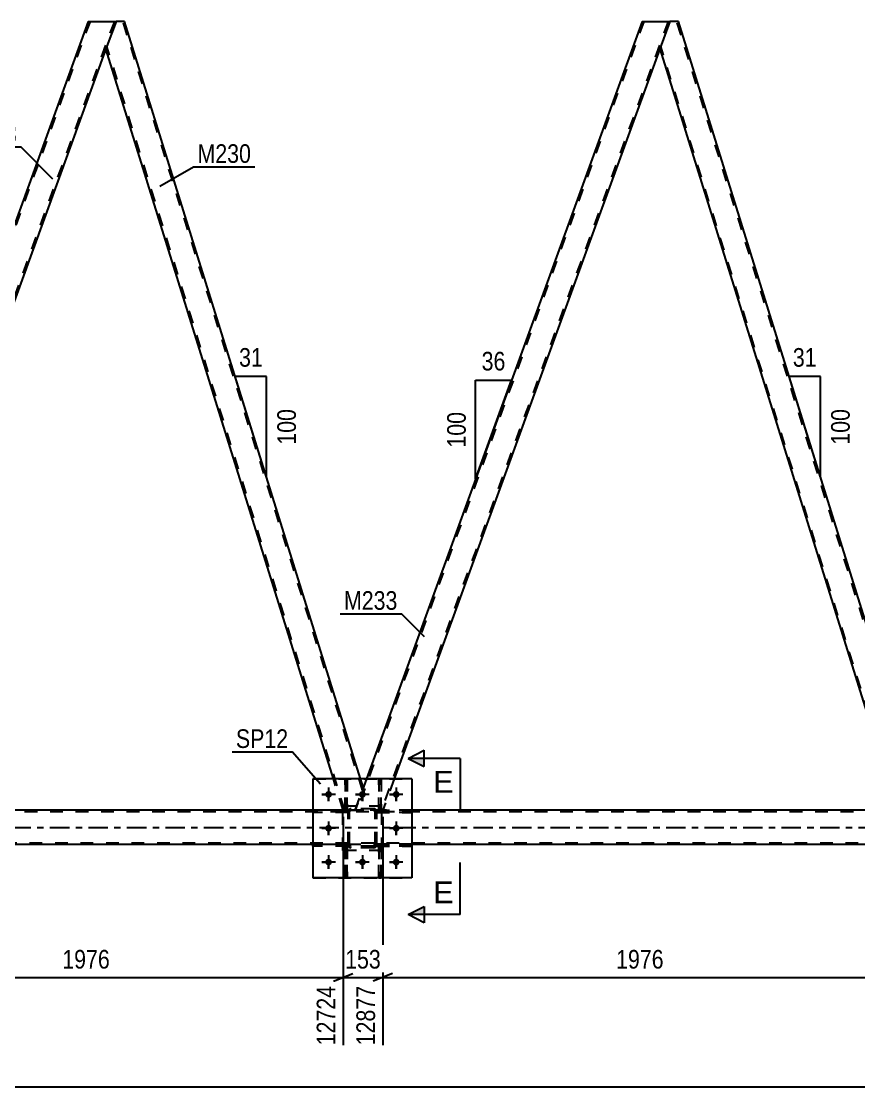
# Model space of a CAD drawing. Header units: millimetres. Extents: x 0 to 841, y 0 to 594.
# Drawn here: x 536.1 to 664.8, y 275.3 to 439.1 of the extents above; entities that cross this region are included whole.
import ezdxf

# ---------------------------------------------------------------- set-up
doc = ezdxf.new("R2010")
doc.units = ezdxf.units.MM
doc.linetypes.add('DXK_LINE_DOT2', pattern=[3.9198, 1.9599, -1.9599])
doc.linetypes.add('DXK_LINE_DOT3', pattern=[5.9187, 2.979, -0.9799, 0.9799, -0.9799])
doc.styles.add('Arial', font='ARIAL.TTF', dxfattribs={"height": 0.2})
doc.styles.add('Arial Narrow', font='ARIALN.TTF', dxfattribs={"height": 0.2})

# ---------------------------------------------------------------- blocks, each defined once
blk = doc.blocks.new('Part-247305129-3101 - 3072')
at = {"color": 7, "linetype": 'DXK_LINE_DOT2'}
for p, q in [((586.3, 317.58), (586.34, 317.76)), ((586.34, 317.76), (586.3, 317.58)), ((586.54, 317.58), (586.56, 317.67)), ((586.56, 317.67), (586.61, 317.75)), ((586.6, 318.02), (586.78, 318.06)), ((586.78, 318.06), (586.6, 318.02)), ((586.61, 317.75), (586.69, 317.8)), ((586.69, 317.8), (586.78, 317.82)), ((590.22, 318.06), (586.78, 318.06)), ((586.78, 317.82), (590.22, 317.82)), ((590.22, 318.06), (590.4, 318.02)), ((590.4, 318.02), (590.22, 318.06)), ((590.22, 317.82), (590.31, 317.8)), ((590.31, 317.8), (590.39, 317.75)), ((590.39, 317.75), (590.44, 317.67)), ((590.44, 317.67), (590.46, 317.58)), ((590.66, 317.76), (590.7, 317.58)), ((590.7, 317.58), (590.66, 317.76)), ((586.3, 312.54), (586.3, 317.58)), ((586.54, 312.54), (586.54, 317.58)), ((590.46, 312.54), (590.46, 317.58)), ((590.7, 312.54), (590.7, 317.58)), ((586.34, 312.35), (586.3, 312.54)), ((586.3, 312.54), (586.34, 312.35)), ((586.56, 312.45), (586.54, 312.54)), ((586.61, 312.37), (586.56, 312.45)), ((586.78, 312.06), (586.6, 312.1)), ((586.6, 312.1), (586.78, 312.06)), ((586.69, 312.32), (586.61, 312.37)), ((586.78, 312.3), (586.69, 312.32)), ((590.22, 312.3), (586.78, 312.3)), ((590.22, 312.06), (586.78, 312.06)), ((590.31, 312.32), (590.22, 312.3)), ((590.4, 312.1), (590.22, 312.06)), ((590.22, 312.06), (590.4, 312.1)), ((590.39, 312.37), (590.31, 312.32)), ((590.44, 312.45), (590.39, 312.37)), ((590.46, 312.54), (590.44, 312.45)), ((590.7, 312.54), (590.66, 312.35)), ((590.66, 312.35), (590.7, 312.54))]:
    blk.add_line(p, q, dxfattribs=at)
at = {"color": 7, "linetype": 'DXK_LINE_DOT3'}
blk.add_line((588.5, 315.06), (588.5, 315.06), dxfattribs=at)
at = {"color": 7, "linetype": 'DXK_LINE_DOT2'}
for centre, start, end in [((586.78, 317.58), 112.5, 157.5), ((586.78, 317.58), 112.5, 157.5), ((590.22, 317.58), 22.5, 67.5), ((590.22, 317.58), 22.5, 67.5), ((586.78, 312.54), 202.5, 247.5), ((586.78, 312.54), 202.5, 247.5), ((590.22, 312.54), 292.5, 337.5), ((590.22, 312.54), 292.5, 337.5)]:
    blk.add_arc(centre, 0.48, start, end, dxfattribs=at)
blk = doc.blocks.new('Part-247305129-3102 - 3072')
at = {"color": 7, "linetype": 'DXK_LINE_DOT2'}
for p, q in [((591.5, 318.46), (585.5, 318.46)), ((585.5, 311.66), (585.5, 318.46)), ((591.5, 311.66), (591.5, 318.46)), ((591.5, 311.66), (585.5, 311.66))]:
    blk.add_line(p, q, dxfattribs=at)
blk = doc.blocks.new('Part-247305129-3103 - 3072')
at = {"color": 7, "linetype": 'DXK_LINE_DOT2'}
for p, q in [((591.5, 318.46), (585.5, 318.46)), ((585.5, 311.66), (585.5, 318.46)), ((591.5, 311.66), (591.5, 318.46)), ((591.5, 311.66), (585.5, 311.66))]:
    blk.add_line(p, q, dxfattribs=at)
blk = doc.blocks.new('Part-247305129-3104 - 3072')
at = {"color": 7, "linetype": 'DXK_LINE_DOT2'}
for p, q in [((586.3, 317.58), (586.34, 317.76)), ((586.34, 317.76), (586.3, 317.58)), ((586.54, 317.58), (586.56, 317.67)), ((586.56, 317.67), (586.61, 317.75)), ((586.6, 318.02), (586.78, 318.06)), ((586.78, 318.06), (586.6, 318.02)), ((586.61, 317.75), (586.69, 317.8)), ((586.69, 317.8), (586.78, 317.82)), ((590.22, 318.06), (586.78, 318.06)), ((586.78, 317.82), (590.22, 317.82)), ((590.22, 318.06), (590.4, 318.02)), ((590.4, 318.02), (590.22, 318.06)), ((590.22, 317.82), (590.31, 317.8)), ((590.31, 317.8), (590.39, 317.75)), ((590.39, 317.75), (590.44, 317.67)), ((590.44, 317.67), (590.46, 317.58)), ((590.66, 317.76), (590.7, 317.58)), ((590.7, 317.58), (590.66, 317.76)), ((586.3, 312.54), (586.3, 317.58)), ((586.54, 312.54), (586.54, 317.58)), ((590.46, 312.54), (590.46, 317.58)), ((590.7, 312.54), (590.7, 317.58)), ((586.34, 312.35), (586.3, 312.54)), ((586.3, 312.54), (586.34, 312.35)), ((586.56, 312.45), (586.54, 312.54)), ((586.61, 312.37), (586.56, 312.45)), ((586.78, 312.06), (586.6, 312.1)), ((586.6, 312.1), (586.78, 312.06)), ((586.69, 312.32), (586.61, 312.37)), ((586.78, 312.3), (586.69, 312.32)), ((590.22, 312.3), (586.78, 312.3)), ((590.22, 312.06), (586.78, 312.06)), ((590.31, 312.32), (590.22, 312.3)), ((590.4, 312.1), (590.22, 312.06)), ((590.22, 312.06), (590.4, 312.1)), ((590.39, 312.37), (590.31, 312.32)), ((590.44, 312.45), (590.39, 312.37)), ((590.46, 312.54), (590.44, 312.45)), ((590.7, 312.54), (590.66, 312.35)), ((590.66, 312.35), (590.7, 312.54))]:
    blk.add_line(p, q, dxfattribs=at)
at = {"color": 7, "linetype": 'DXK_LINE_DOT3'}
blk.add_line((588.5, 315.06), (588.5, 315.06), dxfattribs=at)
at = {"color": 7, "linetype": 'DXK_LINE_DOT2'}
for centre, start, end in [((586.78, 317.58), 112.5, 157.5), ((586.78, 317.58), 112.5, 157.5), ((590.22, 317.58), 22.5, 67.5), ((590.22, 317.58), 22.5, 67.5), ((586.78, 312.54), 202.5, 247.5), ((586.78, 312.54), 202.5, 247.5), ((590.22, 312.54), 292.5, 337.5), ((590.22, 312.54), 292.5, 337.5)]:
    blk.add_arc(centre, 0.48, start, end, dxfattribs=at)
blk = doc.blocks.new('Part-247305129-3126 - 3072')
at = {"color": 7, "linetype": 'DXK_LINE_DOT2'}
for p, q in [((586.3, 312.62), (580.9, 312.62)), ((580.9, 312.62), (580.9, 312.3)), ((586.3, 312.3), (580.9, 312.3)), ((585.7, 312.3), (585.7, 312.62)), ((586.3, 312.3), (586.3, 312.62))]:
    blk.add_line(p, q, dxfattribs=at)
blk = doc.blocks.new('Part-247305129-3129 - 3072')
at = {"color": 7, "linetype": 'DXK_LINE_DOT2'}
for p, q in [((591.05, 317.82), (591.05, 322.66)), ((591.05, 322.66), (591.37, 322.66)), ((591.37, 322.66), (591.37, 317.82)), ((591.05, 318.42), (591.37, 318.42)), ((591.37, 317.82), (591.05, 317.82))]:
    blk.add_line(p, q, dxfattribs=at)
blk = doc.blocks.new('Part-247305129-3132 - 3072')
at = {"color": 7, "linetype": 'DXK_LINE_DOT2'}
for p, q in [((585.86, 317.82), (585.85, 322.66)), ((585.85, 322.66), (586.17, 322.66)), ((586.17, 322.66), (586.18, 317.82)), ((585.86, 318.42), (586.18, 318.42)), ((586.18, 317.82), (585.86, 317.82))]:
    blk.add_line(p, q, dxfattribs=at)
blk = doc.blocks.new('Part-247305129-3135 - 3072')
at = {"color": 7, "linetype": 'DXK_LINE_DOT2'}
for p, q in [((591.05, 307.46), (591.05, 312.29)), ((591.05, 312.29), (591.37, 312.29)), ((591.05, 311.69), (591.37, 311.69)), ((591.37, 312.29), (591.37, 307.46)), ((591.37, 307.46), (591.05, 307.46))]:
    blk.add_line(p, q, dxfattribs=at)
blk = doc.blocks.new('Part-247305129-3138 - 3072')
at = {"color": 7, "linetype": 'DXK_LINE_DOT2'}
for p, q in [((585.85, 307.46), (585.85, 312.29)), ((585.85, 312.29), (586.17, 312.29)), ((585.85, 311.69), (586.17, 311.69)), ((586.17, 312.29), (586.17, 307.46)), ((586.17, 307.46), (585.85, 307.46))]:
    blk.add_line(p, q, dxfattribs=at)
blk = doc.blocks.new('Bolt-247305129-3198 - 3072')
at = {"linetype": 'Continuous'}
for points in [[(583.82, 320.26, -1), (582.78, 320.26, -1)], [(589.02, 320.26, -1), (587.98, 320.26, -1)], [(594.22, 320.26, -1), (593.18, 320.26, -1)], [(583.82, 315.06, -1), (582.78, 315.06, -1)], [(594.22, 315.06, -1), (593.18, 315.06, -1)], [(583.82, 309.86, -1), (582.78, 309.86, -1)], [(589.02, 309.86, -1), (587.98, 309.86, -1)], [(594.22, 309.86, -1), (593.18, 309.86, -1)]]:
    blk.add_hatch(color=1, dxfattribs=at).paths.add_polyline_path(points)
at = {"color": 1, "linetype": 'Continuous'}
for p, q in [((583.3, 321.3), (583.3, 319.22)), ((588.5, 321.3), (588.5, 319.22)), ((593.7, 321.3), (593.7, 319.22)), ((584.34, 320.26), (582.26, 320.26)), ((589.54, 320.26), (587.46, 320.26)), ((594.74, 320.26), (592.66, 320.26)), ((583.3, 316.1), (583.3, 314.02)), ((593.7, 316.1), (593.7, 314.02)), ((584.34, 315.06), (582.26, 315.06)), ((594.74, 315.06), (592.66, 315.06)), ((584.34, 309.86), (582.26, 309.86)), ((583.3, 310.9), (583.3, 308.82)), ((589.54, 309.86), (587.46, 309.86)), ((588.5, 310.9), (588.5, 308.82)), ((594.74, 309.86), (592.66, 309.86)), ((593.7, 310.9), (593.7, 308.82))]:
    blk.add_line(p, q, dxfattribs=at)
blk = doc.blocks.new('Bolt-247305129-3199 - 3072')
at = {"color": 1, "linetype": 'Continuous'}
for p, q in [((583.3, 321.3), (583.3, 320.61)), ((588.5, 321.3), (588.5, 320.61)), ((593.7, 321.3), (593.7, 320.61)), ((582.26, 320.26), (582.95, 320.26)), ((583.3, 319.22), (583.3, 319.91)), ((584.34, 320.26), (583.65, 320.26)), ((587.46, 320.26), (588.15, 320.26)), ((588.5, 319.22), (588.5, 319.91)), ((589.54, 320.26), (588.85, 320.26)), ((592.66, 320.26), (593.35, 320.26)), ((593.7, 319.22), (593.7, 319.91)), ((594.74, 320.26), (594.05, 320.26)), ((583.3, 316.1), (583.3, 315.41)), ((593.7, 316.1), (593.7, 315.41)), ((582.26, 315.06), (582.95, 315.06)), ((583.3, 314.02), (583.3, 314.71)), ((584.34, 315.06), (583.65, 315.06)), ((592.66, 315.06), (593.35, 315.06)), ((593.7, 314.02), (593.7, 314.71)), ((594.74, 315.06), (594.05, 315.06)), ((582.26, 309.86), (582.95, 309.86)), ((583.3, 310.9), (583.3, 310.21)), ((583.3, 308.82), (583.3, 309.51)), ((584.34, 309.86), (583.65, 309.86)), ((587.46, 309.86), (588.15, 309.86)), ((588.5, 310.9), (588.5, 310.21)), ((588.5, 308.82), (588.5, 309.51)), ((589.54, 309.86), (588.85, 309.86)), ((592.66, 309.86), (593.35, 309.86)), ((593.7, 310.9), (593.7, 310.21)), ((593.7, 308.82), (593.7, 309.51)), ((594.74, 309.86), (594.05, 309.86))]:
    blk.add_line(p, q, dxfattribs=at)
blk = doc.blocks.new('Part-247305129-3222 - 3072')
at = {"color": 7, "linetype": 'DXK_LINE_DOT2'}
for p, q in [((591.37, 312.29), (591.05, 312.29)), ((591.05, 312.29), (591.05, 307.46)), ((591.05, 311.69), (591.37, 311.69)), ((591.37, 307.46), (591.37, 312.29)), ((591.05, 307.46), (591.37, 307.46))]:
    blk.add_line(p, q, dxfattribs=at)
blk = doc.blocks.new('Part-247305129-3225 - 3072')
at = {"color": 2, "linetype": 'Continuous'}
blk.add_line((586.17, 322.66), (585.85, 322.66), dxfattribs=at)
at = {"color": 7, "linetype": 'DXK_LINE_DOT2'}
for p, q in [((585.85, 322.66), (585.86, 317.82)), ((586.18, 317.82), (586.17, 322.66)), ((585.86, 318.42), (586.18, 318.42)), ((585.86, 317.82), (586.18, 317.82))]:
    blk.add_line(p, q, dxfattribs=at)
blk = doc.blocks.new('Part-247305129-3228 - 3072')
at = {"color": 2, "linetype": 'Continuous'}
blk.add_line((591.37, 322.66), (591.05, 322.66), dxfattribs=at)
at = {"color": 7, "linetype": 'DXK_LINE_DOT2'}
for p, q in [((591.05, 322.66), (591.05, 317.82)), ((591.37, 317.82), (591.37, 322.66)), ((591.05, 318.42), (591.37, 318.42)), ((591.05, 317.82), (591.37, 317.82))]:
    blk.add_line(p, q, dxfattribs=at)
blk = doc.blocks.new('Part-247305129-3229 - 3072')
at = {"color": 7, "linetype": 'DXK_LINE_DOT2'}
for p, q in [((586.3, 312.62), (580.9, 312.62)), ((580.9, 312.3), (580.9, 312.62)), ((586.3, 312.3), (580.9, 312.3)), ((585.7, 312.3), (585.7, 312.62)), ((586.3, 312.62), (586.3, 312.3))]:
    blk.add_line(p, q, dxfattribs=at)
blk = doc.blocks.new('Part-247305129-3230 - 3072')
at = {"color": 7, "linetype": 'DXK_LINE_DOT2'}
for p, q in [((586.3, 317.82), (580.9, 317.82)), ((580.9, 317.5), (580.9, 317.82)), ((585.7, 317.5), (585.7, 317.82)), ((586.3, 317.82), (586.3, 317.5)), ((586.3, 317.5), (580.9, 317.5))]:
    blk.add_line(p, q, dxfattribs=at)
blk = doc.blocks.new('Part-247305129-3231 - 3072')
at = {"color": 7, "linetype": 'DXK_LINE_DOT2'}
for p, q in [((590.7, 312.3), (590.7, 312.62)), ((590.7, 312.62), (596.1, 312.62)), ((596.1, 312.3), (590.7, 312.3)), ((591.3, 312.3), (591.3, 312.62)), ((596.1, 312.62), (596.1, 312.3))]:
    blk.add_line(p, q, dxfattribs=at)
blk = doc.blocks.new('Part-247305129-3232 - 3072')
at = {"color": 7, "linetype": 'DXK_LINE_DOT2'}
for p, q in [((590.7, 317.5), (590.7, 317.82)), ((590.7, 317.82), (596.1, 317.82)), ((591.3, 317.5), (591.3, 317.82)), ((596.1, 317.82), (596.1, 317.5)), ((596.1, 317.5), (590.7, 317.5))]:
    blk.add_line(p, q, dxfattribs=at)
blk = doc.blocks.new('Part-247305129-3237 - 3072')
at = {"color": 2, "linetype": 'Continuous'}
for p, q in [((596.1, 322.66), (580.9, 322.66)), ((580.9, 322.66), (580.9, 307.46)), ((596.1, 322.66), (596.1, 307.46)), ((596.1, 307.46), (580.9, 307.46))]:
    blk.add_line(p, q, dxfattribs=at)
blk = doc.blocks.new('Part-247305129-3238 - 3072')
at = {"color": 7, "linetype": 'DXK_LINE_DOT2'}
for p, q in [((580.9, 322.66), (596.1, 322.66)), ((580.9, 322.66), (580.9, 307.46)), ((596.1, 322.66), (596.1, 307.46)), ((580.9, 307.46), (596.1, 307.46))]:
    blk.add_line(p, q, dxfattribs=at)
blk = doc.blocks.new('Part-247305129-3370 - 3072')
at = {"color": 2, "linetype": 'Continuous'}
for p, q in [((550.63, 439.05), (549.08, 434.8)), ((551.95, 439.05), (550.63, 439.05)), ((588.23, 322.66), (551.95, 439.05)), ((584.04, 322.66), (549.08, 434.8))]:
    blk.add_line(p, q, dxfattribs=at)
at = {"color": 7, "linetype": 'DXK_LINE_DOT2'}
for p, q in [((588.51, 320.93), (551.69, 439.05)), ((585.79, 317.83), (549.22, 435.18)), ((585.54, 317.83), (584.04, 322.66)), ((588.65, 321.3), (588.23, 322.66)), ((587.39, 317.83), (588.65, 321.3)), ((585.54, 317.83), (587.39, 317.83))]:
    blk.add_line(p, q, dxfattribs=at)
blk = doc.blocks.new('Part-247305129-3253 - 3072')
at = {"color": 7, "linetype": 'DXK_LINE_DOT2'}
for p, q in [((730.61, 317.59), (66.98, 317.59)), ((596.1, 317.83), (580.9, 317.83)), ((731.36, 312.79), (66.98, 312.79)), ((596.1, 312.55), (580.9, 312.55))]:
    blk.add_line(p, q, dxfattribs=at)
at = {"color": 2, "linetype": 'Continuous'}
for p, q in [((580.9, 317.83), (340.69, 317.83)), ((726.57, 317.83), (596.1, 317.83)), ((580.9, 312.55), (340.69, 312.55)), ((727.4, 312.55), (596.1, 312.55))]:
    blk.add_line(p, q, dxfattribs=at)
at = {"color": 7, "linetype": 'DXK_LINE_DOT3'}
blk.add_line((66.98, 315.19), (730.98, 315.19), dxfattribs=at)
blk = doc.blocks.new('Part-247305129-3302 - 3072')
at = {"color": 7, "linetype": 'DXK_LINE_DOT2'}
for p, q in [((631.76, 439.05), (587.64, 317.83)), ((635.51, 439.05), (591.39, 317.83)), ((635.76, 439.05), (634.22, 434.8)), ((589.14, 322.66), (587.39, 317.83)), ((593.4, 322.66), (591.64, 317.83)), ((591.64, 317.83), (587.39, 317.83))]:
    blk.add_line(p, q, dxfattribs=at)
at = {"color": 2, "linetype": 'Continuous'}
for p, q in [((631.51, 439.05), (589.14, 322.66)), ((631.51, 439.05), (635.76, 439.05)), ((634.22, 434.8), (593.4, 322.66))]:
    blk.add_line(p, q, dxfattribs=at)
blk = doc.blocks.new('Part-247305129-3307 - 3072')
at = {"color": 2, "linetype": 'Continuous'}
for p, q in [((635.76, 439.05), (634.22, 434.8)), ((637.08, 439.05), (635.76, 439.05)), ((673.78, 321.3), (637.08, 439.05)), ((634.22, 434.8), (670.67, 317.83)), ((673.78, 321.3), (673.51, 320.56)), ((673.51, 320.56), (672.52, 317.83))]:
    blk.add_line(p, q, dxfattribs=at)
at = {"color": 7, "linetype": 'DXK_LINE_DOT2'}
for p, q in [((673.65, 320.93), (636.83, 439.05)), ((670.93, 317.83), (634.35, 435.18)), ((673.76, 321.25), (673.51, 320.56)), ((672.52, 317.83), (670.67, 317.83))]:
    blk.add_line(p, q, dxfattribs=at)
blk = doc.blocks.new('Part-247305129-3365 - 3072')
at = {"color": 7, "linetype": 'DXK_LINE_DOT2'}
for p, q in [((546.63, 439.05), (502.51, 317.83)), ((550.37, 439.05), (506.25, 317.83)), ((550.63, 439.05), (549.08, 434.8)), ((503.51, 321.3), (502.25, 317.83)), ((506.51, 317.83), (502.25, 317.83))]:
    blk.add_line(p, q, dxfattribs=at)
at = {"color": 2, "linetype": 'Continuous'}
for p, q in [((546.37, 439.05), (503.51, 321.3)), ((546.37, 439.05), (550.63, 439.05)), ((549.08, 434.8), (506.51, 317.83))]:
    blk.add_line(p, q, dxfattribs=at)
blk = doc.blocks.new('Part-247305129-3375 - 3072')
at = {"color": 7, "linetype": 'DXK_LINE_DOT2'}
for p, q in [((586.3, 317.82), (580.9, 317.82)), ((580.9, 317.82), (580.9, 317.5)), ((585.7, 317.5), (585.7, 317.82)), ((586.3, 317.5), (586.3, 317.82)), ((586.3, 317.5), (580.9, 317.5))]:
    blk.add_line(p, q, dxfattribs=at)
blk = doc.blocks.new('Part-247305129-3376 - 3072')
at = {"color": 7, "linetype": 'DXK_LINE_DOT2'}
for p, q in [((596.1, 312.62), (590.7, 312.62)), ((590.7, 312.62), (590.7, 312.3)), ((590.7, 312.3), (596.1, 312.3)), ((591.3, 312.3), (591.3, 312.62)), ((596.1, 312.3), (596.1, 312.62))]:
    blk.add_line(p, q, dxfattribs=at)
blk = doc.blocks.new('Part-247305129-3377 - 3072')
at = {"color": 7, "linetype": 'DXK_LINE_DOT2'}
for p, q in [((596.1, 317.82), (590.7, 317.82)), ((590.7, 317.82), (590.7, 317.5)), ((591.3, 317.5), (591.3, 317.82)), ((596.1, 317.5), (596.1, 317.82)), ((590.7, 317.5), (596.1, 317.5))]:
    blk.add_line(p, q, dxfattribs=at)
blk = doc.blocks.new('Part-247305129-3380 - 3072')
at = {"color": 7, "linetype": 'DXK_LINE_DOT2'}
for p, q in [((586.17, 312.29), (585.85, 312.29)), ((585.85, 312.29), (585.85, 307.46)), ((585.85, 311.69), (586.17, 311.69)), ((586.17, 307.46), (586.17, 312.29)), ((585.85, 307.46), (586.17, 307.46))]:
    blk.add_line(p, q, dxfattribs=at)
blk = doc.blocks.new('AngleDimension-247305129-36606 - 3072')
at = {"color": 7, "linetype": 'Continuous'}
for p, q in [((657.54, 373.43), (654.09, 384.48)), ((658.91, 384.48), (654.09, 384.48)), ((658.91, 369.01), (654.09, 384.48)), ((658.91, 369.01), (658.91, 384.48))]:
    blk.add_line(p, q, dxfattribs=at)
at = {"color": 0}
for points in [[(658.93, 385.38), (658.93, 389.58), (654.07, 389.58), (654.07, 385.38)], [(664.01, 380.08), (659.81, 380.08), (659.81, 373.4), (664.01, 373.4)]]:
    blk.add_wipeout(points, dxfattribs=at)
at = {"color": 3, "style": 'Arial Narrow'}
blk.add_text('31', height=2.863, dxfattribs=at).set_placement((654.67, 385.98))
blk.add_text('100', height=2.863, rotation=90.0002, dxfattribs=at).set_placement((663.41, 374))
blk = doc.blocks.new('StraightDimension-247305129-35638 - 3072')
at = {"color": 7, "linetype": 'Continuous'}
for p, q in [((591.64, 316.83), (591.64, 281.71)), ((670.67, 316.83), (670.67, 281.71)), ((593.14, 292.75), (590.14, 291.55)), ((591.64, 292.15), (670.67, 292.15)), ((669.17, 291.55), (672.17, 292.75))]:
    blk.add_line(p, q, dxfattribs=at)
at = {"color": 0}
blk.add_wipeout([(635.41, 292.9), (635.41, 297.1), (626.9, 297.1), (626.9, 292.9)], dxfattribs=at)
at = {"color": 0, "linetype": 'Continuous'}
blk.add_wipeout([(670.07, 291.45), (665.87, 291.45), (665.87, 281.11), (670.07, 281.11)], dxfattribs=at)
at = {"color": 3, "style": 'Arial Narrow'}
blk.add_text('1976', height=2.863, dxfattribs=at).set_placement((627.5, 293.5))
at = {"color": 3, "linetype": 'Continuous', "style": 'Arial Narrow'}
blk.add_text('14852', height=2.863, rotation=90.0002, dxfattribs=at).set_placement((669.47, 281.71))
blk = doc.blocks.new('StraightDimension-247305129-35639 - 3072')
at = {"color": 7, "linetype": 'Continuous'}
for p, q in [((585.54, 316.83), (585.54, 281.71)), ((591.64, 316.83), (591.64, 281.71)), ((584.04, 291.55), (587.04, 292.75)), ((585.54, 292.15), (591.64, 292.15)), ((593.14, 292.75), (590.14, 291.55))]:
    blk.add_line(p, q, dxfattribs=at)
at = {"color": 0}
blk.add_wipeout([(591.93, 292.9), (591.93, 297.1), (585.25, 297.1), (585.25, 292.9)], dxfattribs=at)
at = {"color": 0, "linetype": 'Continuous'}
blk.add_wipeout([(591.04, 291.45), (586.84, 291.45), (586.84, 281.11), (591.04, 281.11)], dxfattribs=at)
at = {"color": 3, "style": 'Arial Narrow'}
blk.add_text('153', height=2.863, dxfattribs=at).set_placement((585.85, 293.5))
at = {"color": 3, "linetype": 'Continuous', "style": 'Arial Narrow'}
blk.add_text('12877', height=2.863, rotation=90.0002, dxfattribs=at).set_placement((590.44, 281.71))
blk = doc.blocks.new('StraightDimension-247305129-35640 - 3072')
at = {"color": 7, "linetype": 'Continuous'}
for p, q in [((506.51, 316.83), (506.51, 281.71)), ((585.54, 316.83), (585.54, 281.71)), ((508.01, 292.75), (505.01, 291.55)), ((506.51, 292.15), (585.54, 292.15)), ((584.04, 291.55), (587.04, 292.75))]:
    blk.add_line(p, q, dxfattribs=at)
at = {"color": 0}
blk.add_wipeout([(550.28, 292.9), (550.28, 297.1), (541.77, 297.1), (541.77, 292.9)], dxfattribs=at)
at = {"color": 0, "linetype": 'Continuous'}
blk.add_wipeout([(584.94, 291.45), (580.74, 291.45), (580.74, 281.11), (584.94, 281.11)], dxfattribs=at)
at = {"color": 3, "style": 'Arial Narrow'}
blk.add_text('1976', height=2.863, dxfattribs=at).set_placement((542.37, 293.5))
at = {"color": 3, "linetype": 'Continuous', "style": 'Arial Narrow'}
blk.add_text('12724', height=2.863, rotation=90.0002, dxfattribs=at).set_placement((584.34, 281.71))
blk = doc.blocks.new('StraightDimension-247305129-35929 - 3072')
at = {"color": 7, "linetype": 'Continuous'}
blk.add_line((56.12, 275.35), (782.37, 275.35), dxfattribs=at)
blk = doc.blocks.new('AngleDimension-247305129-36578 - 3072')
at = {"color": 7, "linetype": 'Continuous'}
for p, q in [((572.4, 373.43), (568.96, 384.48)), ((573.78, 384.48), (568.96, 384.48)), ((573.78, 369.01), (568.96, 384.48)), ((573.78, 369.01), (573.78, 384.48))]:
    blk.add_line(p, q, dxfattribs=at)
at = {"color": 0}
for points in [[(573.8, 385.38), (573.8, 389.58), (568.94, 389.58), (568.94, 385.38)], [(578.88, 380.08), (574.68, 380.08), (574.68, 373.4), (578.88, 373.4)]]:
    blk.add_wipeout(points, dxfattribs=at)
at = {"color": 3, "style": 'Arial Narrow'}
blk.add_text('31', height=2.863, dxfattribs=at).set_placement((569.54, 385.98))
blk.add_text('100', height=2.863, rotation=90.0002, dxfattribs=at).set_placement((578.28, 374))
blk = doc.blocks.new('AngleDimension-247305129-36608 - 3072')
at = {"color": 7, "linetype": 'Continuous'}
for p, q in [((605.89, 383.9), (611.43, 383.9)), ((605.89, 368.68), (611.43, 383.9)), ((605.89, 368.68), (605.89, 383.9)), ((608.97, 377.13), (611.43, 383.9))]:
    blk.add_line(p, q, dxfattribs=at)
at = {"color": 0}
for points in [[(611.09, 384.8), (611.09, 389), (606.23, 389), (606.23, 384.8)], [(604.99, 379.63), (600.79, 379.63), (600.79, 372.95), (604.99, 372.95)]]:
    blk.add_wipeout(points, dxfattribs=at)
at = {"color": 3, "style": 'Arial Narrow'}
blk.add_text('36', height=2.863, dxfattribs=at).set_placement((606.83, 385.4))
blk.add_text('100', height=2.863, rotation=90.0002, dxfattribs=at).set_placement((604.39, 373.55))
blk = doc.blocks.new('Mark-247305129-3233 - 3072')
at = {"color": 0}
blk.add_wipeout([(577.1, 327.4), (577.1, 330.4), (569.06, 330.4), (569.06, 327.4)], dxfattribs=at)
blk.add_wipeout([(577.1, 327.4), (577.1, 330.4), (569.06, 330.4), (569.06, 327.4)], dxfattribs=at)
at = {"color": 30, "linetype": 'Continuous'}
for p in [(568.46, 326.8), (582.05, 321.86)]:
    blk.add_line(p, (577.7, 326.8), dxfattribs=at)
at = {"color": 3, "style": 'Arial Narrow'}
blk.add_text('SP12', height=2.863, dxfattribs=at).set_placement((569.06, 327.4))
blk = doc.blocks.new('Mark-247305129-36419 - 3072')
at = {"color": 0}
blk.add_wipeout([(571.39, 417.3), (571.39, 420.3), (563.16, 420.3), (563.16, 417.3)], dxfattribs=at)
blk.add_wipeout([(571.39, 417.3), (571.39, 420.3), (563.16, 420.3), (563.16, 417.3)], dxfattribs=at)
at = {"color": 30, "linetype": 'Continuous'}
for p, q in [((557.37, 413.7), (562.56, 416.7)), ((562.56, 416.7), (571.99, 416.7))]:
    blk.add_line(p, q, dxfattribs=at)
at = {"color": 3, "style": 'Arial Narrow'}
blk.add_text('M230', height=2.863, dxfattribs=at).set_placement((563.16, 417.3))
blk = doc.blocks.new('SectionMark-247305129-4544 - 3072')
at = {"linetype": 'Continuous'}
for points in [[(598.02, 325.79), (598.02, 324.54), (595.52, 325.79)], [(598.02, 303.04), (598.02, 301.79), (595.52, 301.79)]]:
    blk.add_hatch(color=6, dxfattribs=at).paths.add_polyline_path(points)
at = {"color": 6, "linetype": 'Continuous'}
for p, q in [((595.52, 325.79), (598.02, 327.04)), ((603.52, 325.79), (595.52, 325.79)), ((595.52, 325.79), (598.02, 324.54)), ((598.02, 324.54), (598.02, 327.04)), ((603.52, 325.79), (603.52, 317.79)), ((603.52, 301.79), (603.52, 309.79)), ((595.52, 301.79), (598.02, 303.04)), ((598.02, 303.04), (598.02, 300.54)), ((603.52, 301.79), (595.52, 301.79)), ((598.02, 300.54), (595.52, 301.79))]:
    blk.add_line(p, q, dxfattribs=at)
at = {"color": 0, "linetype": 'Continuous'}
for points in [[(602.52, 320.54), (602.52, 324.04), (599.4, 324.04), (599.4, 320.54)], [(602.52, 303.54), (602.52, 307.04), (599.4, 307.04), (599.4, 303.54)]]:
    blk.add_wipeout(points, dxfattribs=at)
at = {"color": 3, "linetype": 'Continuous', "style": 'Arial'}
for p in [(599.4, 320.54), (599.4, 303.54)]:
    blk.add_text('E', height=3.34, dxfattribs=at).set_placement(p)
blk = doc.blocks.new('Mark-247305129-36383 - 3072')
at = {"color": 0}
blk.add_wipeout([(593.9, 348.63), (593.9, 351.63), (585.67, 351.63), (585.67, 348.63)], dxfattribs=at)
blk.add_wipeout([(593.9, 348.63), (593.9, 351.63), (585.67, 351.63), (585.67, 348.63)], dxfattribs=at)
at = {"color": 30, "linetype": 'Continuous'}
for p in [(585.07, 348.03), (598.03, 344.49)]:
    blk.add_line(p, (594.5, 348.03), dxfattribs=at)
at = {"color": 3, "style": 'Arial Narrow'}
blk.add_text('M233', height=2.863, dxfattribs=at).set_placement((585.67, 348.63))
blk = doc.blocks.new('Mark-247305129-36416 - 3072')
at = {"color": 0}
blk.add_wipeout([(535.39, 420.35), (535.39, 423.35), (527.17, 423.35), (527.17, 420.35)], dxfattribs=at)
blk.add_wipeout([(535.39, 420.35), (535.39, 423.35), (527.17, 423.35), (527.17, 420.35)], dxfattribs=at)
at = {"color": 30, "linetype": 'Continuous'}
for p in [(526.57, 419.75), (540.94, 414.8)]:
    blk.add_line(p, (535.99, 419.75), dxfattribs=at)
at = {"color": 3, "style": 'Arial Narrow'}
blk.add_text('M233', height=2.863, dxfattribs=at).set_placement((527.17, 420.35))

msp = doc.modelspace()

# ---------------------------------------------------------------- block references
for name in ['Part-247305129-3365 - 3072', 'Part-247305129-3370 - 3072', 'Part-247305129-3302 - 3072', 'Part-247305129-3307 - 3072', 'Part-247305129-3237 - 3072', 'Part-247305129-3238 - 3072', 'Part-247305129-3132 - 3072', 'Part-247305129-3225 - 3072', 'Part-247305129-3129 - 3072', 'Part-247305129-3228 - 3072', 'Bolt-247305129-3198 - 3072', 'Bolt-247305129-3199 - 3072', 'Part-247305129-3253 - 3072', 'Part-247305129-3230 - 3072', 'Part-247305129-3375 - 3072', 'Part-247305129-3102 - 3072', 'Part-247305129-3103 - 3072', 'Part-247305129-3101 - 3072', 'Part-247305129-3104 - 3072', 'Part-247305129-3232 - 3072', 'Part-247305129-3377 - 3072', 'Part-247305129-3126 - 3072', 'Part-247305129-3229 - 3072', 'Part-247305129-3138 - 3072', 'Part-247305129-3380 - 3072', 'Part-247305129-3231 - 3072', 'Part-247305129-3376 - 3072', 'Part-247305129-3135 - 3072', 'Part-247305129-3222 - 3072']:
    msp.add_blockref(name, (0, 0))

# ---------------------------------------------------------------- next in the draw order: block references
for name in ['AngleDimension-247305129-36606 - 3072', 'StraightDimension-247305129-35638 - 3072']:
    msp.add_blockref(name, (0, 0))

# ---------------------------------------------------------------- next in the draw order: block references
msp.add_blockref('StraightDimension-247305129-35639 - 3072', (0, 0))

# ---------------------------------------------------------------- next in the draw order: block references
msp.add_blockref('StraightDimension-247305129-35640 - 3072', (0, 0))

# ---------------------------------------------------------------- next in the draw order: block references
msp.add_blockref('StraightDimension-247305129-35929 - 3072', (0, 0))

# ---------------------------------------------------------------- next in the draw order: block references
for name in ['Mark-247305129-36416 - 3072', 'Mark-247305129-36419 - 3072', 'AngleDimension-247305129-36578 - 3072', 'AngleDimension-247305129-36608 - 3072', 'Mark-247305129-36383 - 3072', 'Mark-247305129-3233 - 3072', 'SectionMark-247305129-4544 - 3072']:
    msp.add_blockref(name, (0, 0))

doc.saveas('drawing.dxf')
